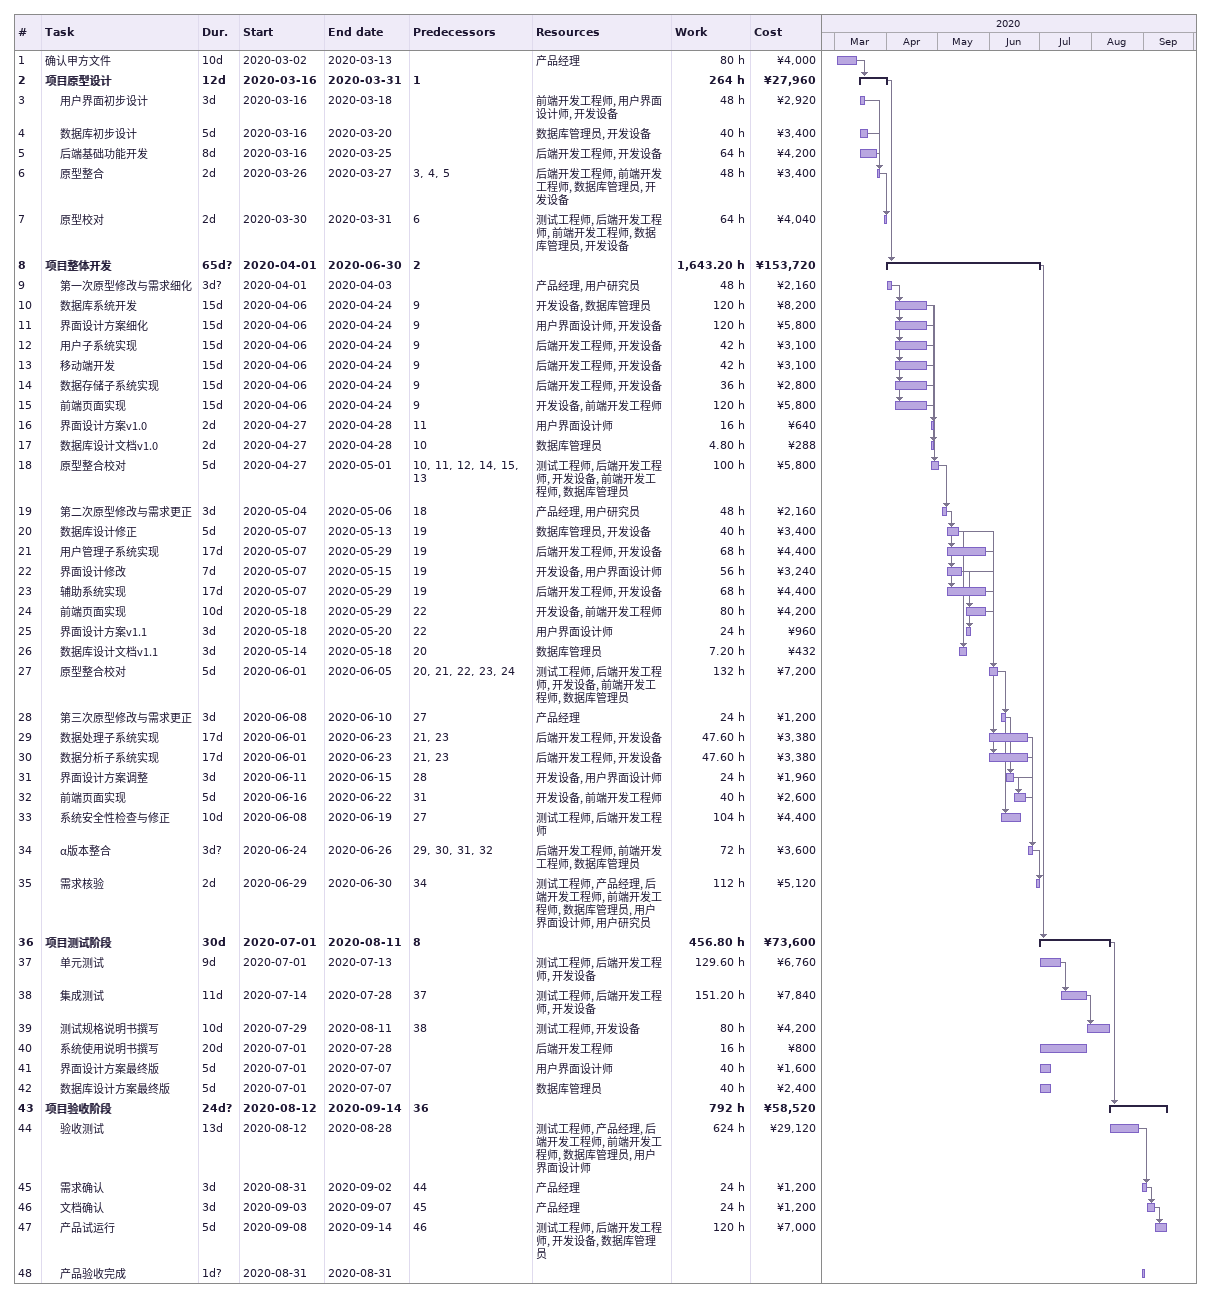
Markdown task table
| ID | Level | Task | Duration | Start | Finish | Predecessors | Resources | Work (h) | Cost (¥) |
|---|---|---|---|---|---|---|---|---|---|
| 1 | 1 | 确认甲方文件 | 10d | 2020-03-02 | 2020-03-13 |  | 产品经理 | 80 | 4000 |
| 2 | 1 | **项目原型设计** | 12d | 2020-03-16 | 2020-03-31 | 1 |  | 264 | 27960 |
| 3 | 2 | 用户界面初步设计 | 3d | 2020-03-16 | 2020-03-18 |  | 前端开发工程师, 用户界面设计师, 开发设备 | 48 | 2920 |
| 4 | 2 | 数据库初步设计 | 5d | 2020-03-16 | 2020-03-20 |  | 数据库管理员, 开发设备 | 40 | 3400 |
| 5 | 2 | 后端基础功能开发 | 8d | 2020-03-16 | 2020-03-25 |  | 后端开发工程师, 开发设备 | 64 | 4200 |
| 6 | 2 | 原型整合 | 2d | 2020-03-26 | 2020-03-27 | 3, 4, 5 | 后端开发工程师, 前端开发工程师, 数据库管理员, 开发设备 | 48 | 3400 |
| 7 | 2 | 原型校对 | 2d | 2020-03-30 | 2020-03-31 | 6 | 测试工程师, 后端开发工程师, 前端开发工程师, 数据库管理员, 开发设备 | 64 | 4040 |
| 8 | 1 | **项目整体开发** | 65d? | 2020-04-01 | 2020-06-30 | 2 |  | 1643.20 | 153720 |
| 9 | 2 | 第一次原型修改与需求细化 | 3d? | 2020-04-01 | 2020-04-03 |  | 产品经理, 用户研究员 | 48 | 2160 |
| 10 | 2 | 数据库系统开发 | 15d | 2020-04-06 | 2020-04-24 | 9 | 开发设备, 数据库管理员 | 120 | 8200 |
| 11 | 2 | 界面设计方案细化 | 15d | 2020-04-06 | 2020-04-24 | 9 | 用户界面设计师, 开发设备 | 120 | 5800 |
| 12 | 2 | 用户子系统实现 | 15d | 2020-04-06 | 2020-04-24 | 9 | 后端开发工程师, 开发设备 | 42 | 3100 |
| 13 | 2 | 移动端开发 | 15d | 2020-04-06 | 2020-04-24 | 9 | 后端开发工程师, 开发设备 | 42 | 3100 |
| 14 | 2 | 数据存储子系统实现 | 15d | 2020-04-06 | 2020-04-24 | 9 | 后端开发工程师, 开发设备 | 36 | 2800 |
| 15 | 2 | 前端页面实现 | 15d | 2020-04-06 | 2020-04-24 | 9 | 开发设备, 前端开发工程师 | 120 | 5800 |
| 16 | 2 | 界面设计方案v1.0 | 2d | 2020-04-27 | 2020-04-28 | 11 | 用户界面设计师 | 16 | 640 |
| 17 | 2 | 数据库设计文档v1.0 | 2d | 2020-04-27 | 2020-04-28 | 10 | 数据库管理员 | 4.80 | 288 |
| 18 | 2 | 原型整合校对 | 5d | 2020-04-27 | 2020-05-01 | 10, 11, 12, 14, 15, 13 | 测试工程师, 后端开发工程师, 开发设备, 前端开发工程师, 数据库管理员 | 100 | 5800 |
| 19 | 2 | 第二次原型修改与需求更正 | 3d | 2020-05-04 | 2020-05-06 | 18 | 产品经理, 用户研究员 | 48 | 2160 |
| 20 | 2 | 数据库设计修正 | 5d | 2020-05-07 | 2020-05-13 | 19 | 数据库管理员, 开发设备 | 40 | 3400 |
| 21 | 2 | 用户管理子系统实现 | 17d | 2020-05-07 | 2020-05-29 | 19 | 后端开发工程师, 开发设备 | 68 | 4400 |
| 22 | 2 | 界面设计修改 | 7d | 2020-05-07 | 2020-05-15 | 19 | 开发设备, 用户界面设计师 | 56 | 3240 |
| 23 | 2 | 辅助系统实现 | 17d | 2020-05-07 | 2020-05-29 | 19 | 后端开发工程师, 开发设备 | 68 | 4400 |
| 24 | 2 | 前端页面实现 | 10d | 2020-05-18 | 2020-05-29 | 22 | 开发设备, 前端开发工程师 | 80 | 4200 |
| 25 | 2 | 界面设计方案v1.1 | 3d | 2020-05-18 | 2020-05-20 | 22 | 用户界面设计师 | 24 | 960 |
| 26 | 2 | 数据库设计文档v1.1 | 3d | 2020-05-14 | 2020-05-18 | 20 | 数据库管理员 | 7.20 | 432 |
| 27 | 2 | 原型整合校对 | 5d | 2020-06-01 | 2020-06-05 | 20, 21, 22, 23, 24 | 测试工程师, 后端开发工程师, 开发设备, 前端开发工程师, 数据库管理员 | 132 | 7200 |
| 28 | 2 | 第三次原型修改与需求更正 | 3d | 2020-06-08 | 2020-06-10 | 27 | 产品经理 | 24 | 1200 |
| 29 | 2 | 数据处理子系统实现 | 17d | 2020-06-01 | 2020-06-23 | 21, 23 | 后端开发工程师, 开发设备 | 47.60 | 3380 |
| 30 | 2 | 数据分析子系统实现 | 17d | 2020-06-01 | 2020-06-23 | 21, 23 | 后端开发工程师, 开发设备 | 47.60 | 3380 |
| 31 | 2 | 界面设计方案调整 | 3d | 2020-06-11 | 2020-06-15 | 28 | 开发设备, 用户界面设计师 | 24 | 1960 |
| 32 | 2 | 前端页面实现 | 5d | 2020-06-16 | 2020-06-22 | 31 | 开发设备, 前端开发工程师 | 40 | 2600 |
| 33 | 2 | 系统安全性检查与修正 | 10d | 2020-06-08 | 2020-06-19 | 27 | 测试工程师, 后端开发工程师 | 104 | 4400 |
| 34 | 2 | α版本整合 | 3d? | 2020-06-24 | 2020-06-26 | 29, 30, 31, 32 | 后端开发工程师, 前端开发工程师, 数据库管理员 | 72 | 3600 |
| 35 | 2 | 需求核验 | 2d | 2020-06-29 | 2020-06-30 | 34 | 测试工程师, 产品经理, 后端开发工程师, 前端开发工程师, 数据库管理员, 用户界面设计师, 用户研究员 | 112 | 5120 |
| 36 | 1 | **项目测试阶段** | 30d | 2020-07-01 | 2020-08-11 | 8 |  | 456.80 | 73600 |
| 37 | 2 | 单元测试 | 9d | 2020-07-01 | 2020-07-13 |  | 测试工程师, 后端开发工程师, 开发设备 | 129.60 | 6760 |
| 38 | 2 | 集成测试 | 11d | 2020-07-14 | 2020-07-28 | 37 | 测试工程师, 后端开发工程师, 开发设备 | 151.20 | 7840 |
| 39 | 2 | 测试规格说明书撰写 | 10d | 2020-07-29 | 2020-08-11 | 38 | 测试工程师, 开发设备 | 80 | 4200 |
| 40 | 2 | 系统使用说明书撰写 | 20d | 2020-07-01 | 2020-07-28 |  | 后端开发工程师 | 16 | 800 |
| 41 | 2 | 界面设计方案最终版 | 5d | 2020-07-01 | 2020-07-07 |  | 用户界面设计师 | 40 | 1600 |
| 42 | 2 | 数据库设计方案最终版 | 5d | 2020-07-01 | 2020-07-07 |  | 数据库管理员 | 40 | 2400 |
| 43 | 1 | **项目验收阶段** | 24d? | 2020-08-12 | 2020-09-14 | 36 |  | 792 | 58520 |
| 44 | 2 | 验收测试 | 13d | 2020-08-12 | 2020-08-28 |  | 测试工程师, 产品经理, 后端开发工程师, 前端开发工程师, 数据库管理员, 用户界面设计师 | 624 | 29120 |
| 45 | 2 | 需求确认 | 3d | 2020-08-31 | 2020-09-02 | 44 | 产品经理 | 24 | 1200 |
| 46 | 2 | 文档确认 | 3d | 2020-09-03 | 2020-09-07 | 45 | 产品经理 | 24 | 1200 |
| 47 | 2 | 产品试运行 | 5d | 2020-09-08 | 2020-09-14 | 46 | 测试工程师, 后端开发工程师, 开发设备, 数据库管理员 | 120 | 7000 |
| 48 | 2 | 产品验收完成 | 1d? | 2020-08-31 | 2020-08-31 |  |  |  |  |
